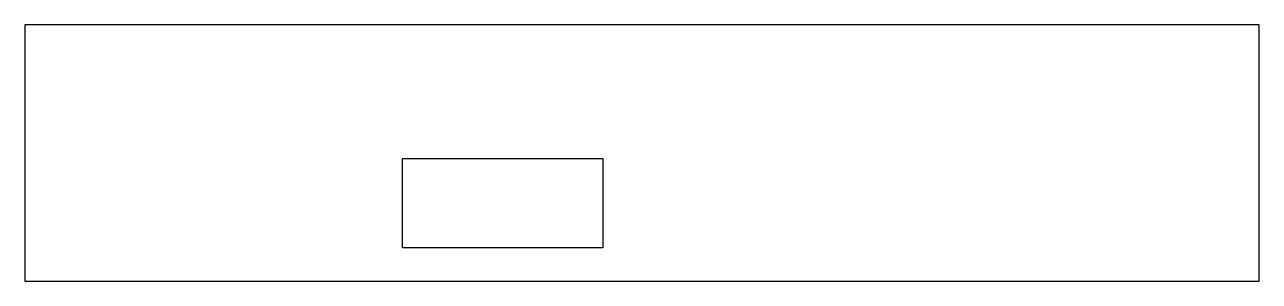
# Model space of a CAD drawing. Header units: millimetres. Extents: x -112 to 109, y -24 to 22.
import ezdxf

# ---------------------------------------------------------------- set-up
doc = ezdxf.new("R2010")
doc.units = ezdxf.units.MM
doc.layers.add('CUT', color=7, linetype='Continuous')

msp = doc.modelspace()

# ---------------------------------------------------------------- linework, layer by layer
at = {"layer": 'CUT'}
for p, q in [((-112.28, 22.46), (-112.28, -23.54)), ((109.28, 22.46), (-112.28, 22.46)), ((109.28, -23.54), (109.28, 22.46)), ((-44.5, -17.54), (-44.5, -1.54)), ((-44.5, -1.54), (-8.5, -1.54)), ((-8.5, -1.54), (-8.5, -17.54)), ((-8.5, -17.54), (-44.5, -17.54)), ((-112.28, -23.54), (109.28, -23.54))]:
    msp.add_line(p, q, dxfattribs=at)

doc.saveas('drawing.dxf')
